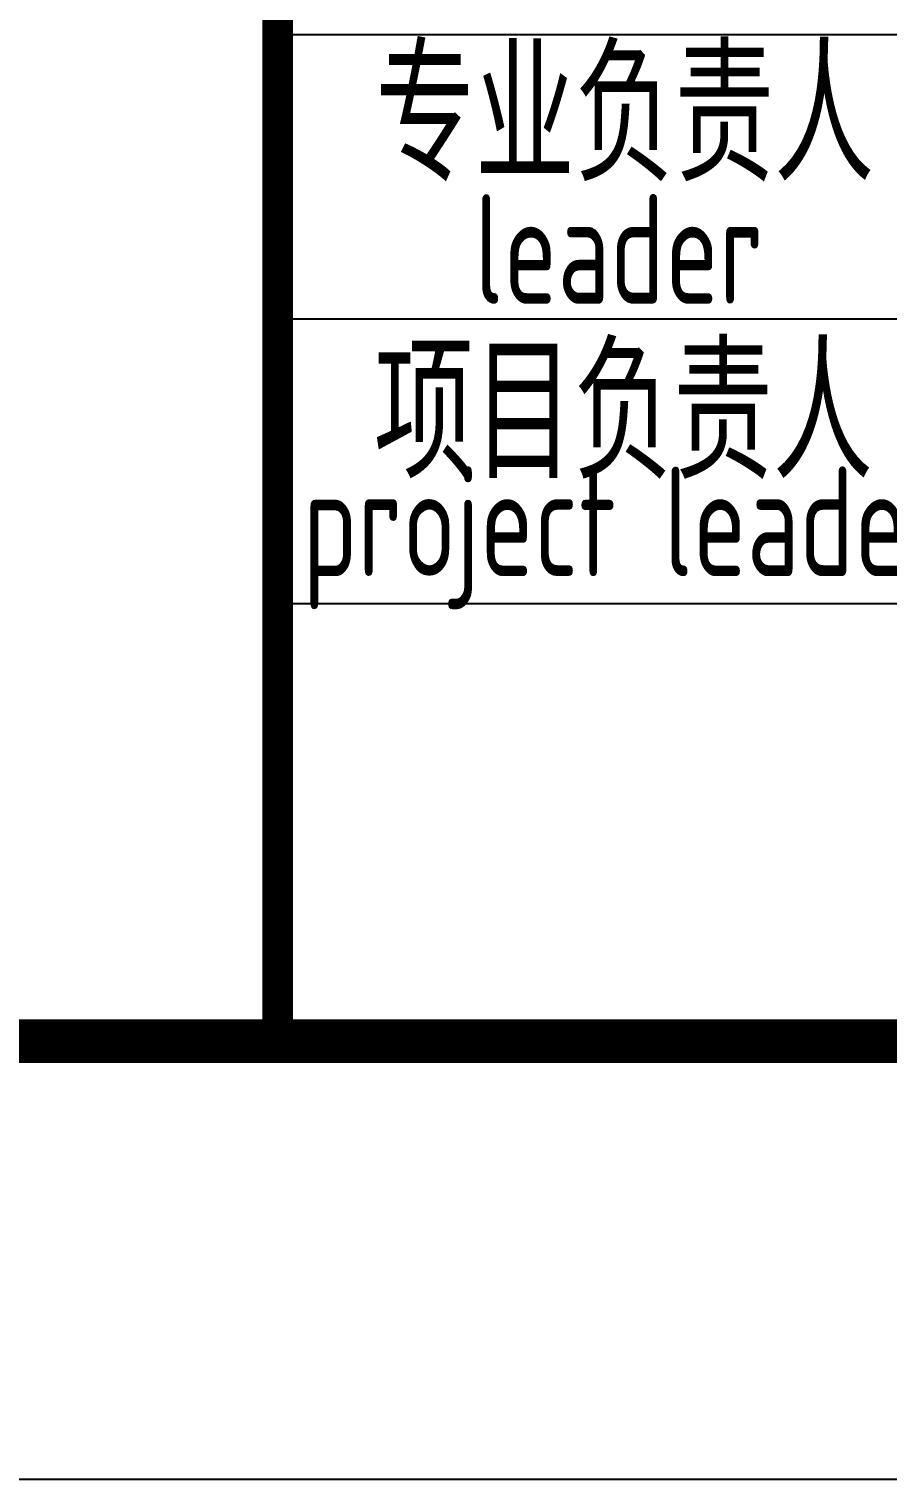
# Model space of a CAD drawing. Extents: x 5188914 to 7068445, y -542675 to 2032183.
# Drawn here: x 5233739 to 5235700, y -405398 to -402085 of the extents above; entities that cross this region are included whole.
import ezdxf
from ezdxf.enums import TextEntityAlignment as Align

# ---------------------------------------------------------------- set-up
doc = ezdxf.new("R2010")
doc.units = 0
doc.header["$LTSCALE"] = 1000
doc.header["$MEASUREMENT"] = 0
doc.layers.get('0').update_dxf_attribs({"linetype": 'CONTINUOUS'})
doc.layers.add('PUB_TITLE', color=4, linetype='CONTINUOUS')
doc.styles.add('AHD', font='sceie.shx', dxfattribs={"width": 0.7, "bigfont": 'sceic.shx'})

msp = doc.modelspace()

# ---------------------------------------------------------------- linework, layer by layer
for p, q in [((5234307.2, -402097.6), (5239807.2, -402097.6)), ((5234307.2, -402747.6), (5239807.2, -402747.6)), ((5234307.2, -403397.6), (5252307.2, -403397.6)), ((5234307.2, -404397.6), (5252307.2, -404397.6))]:
    msp.add_line(p, q)
at = {"const_width": 70}
msp.add_lwpolyline([(5234307.2, -398397.6), (5234307.2, -404397.6)], dxfattribs=at)
at = {"layer": 'PUB_TITLE', "color": 4}
msp.add_lwpolyline([(5193907.2, -405397.6), (5253307.2, -405397.6), (5253307.2, -363397.6), (5193907.2, -363397.6)], close=True, dxfattribs=at)
at = {"layer": 'PUB_TITLE', "color": 4, "const_width": 100}
msp.add_lwpolyline([(5196407.2, -404397.6), (5252307.2, -404397.6), (5252307.2, -364397.6), (5196407.2, -364397.6)], close=True, dxfattribs=at)

# ---------------------------------------------------------------- texts
at = {"style": 'AHD', "width": 0.8}
for s, height, p in [('专业负责人', 300, (5235100.2, -402267.6)), ('leader', 250, (5235087.2, -402587.6)), ('项目负责人', 300, (5235097.2, -402947.6)), ('project leader', 250, (5235107.2, -403247.6))]:
    msp.add_text(s, height=height, dxfattribs=at).set_placement(p, align=Align.MIDDLE)

doc.saveas('drawing.dxf')
